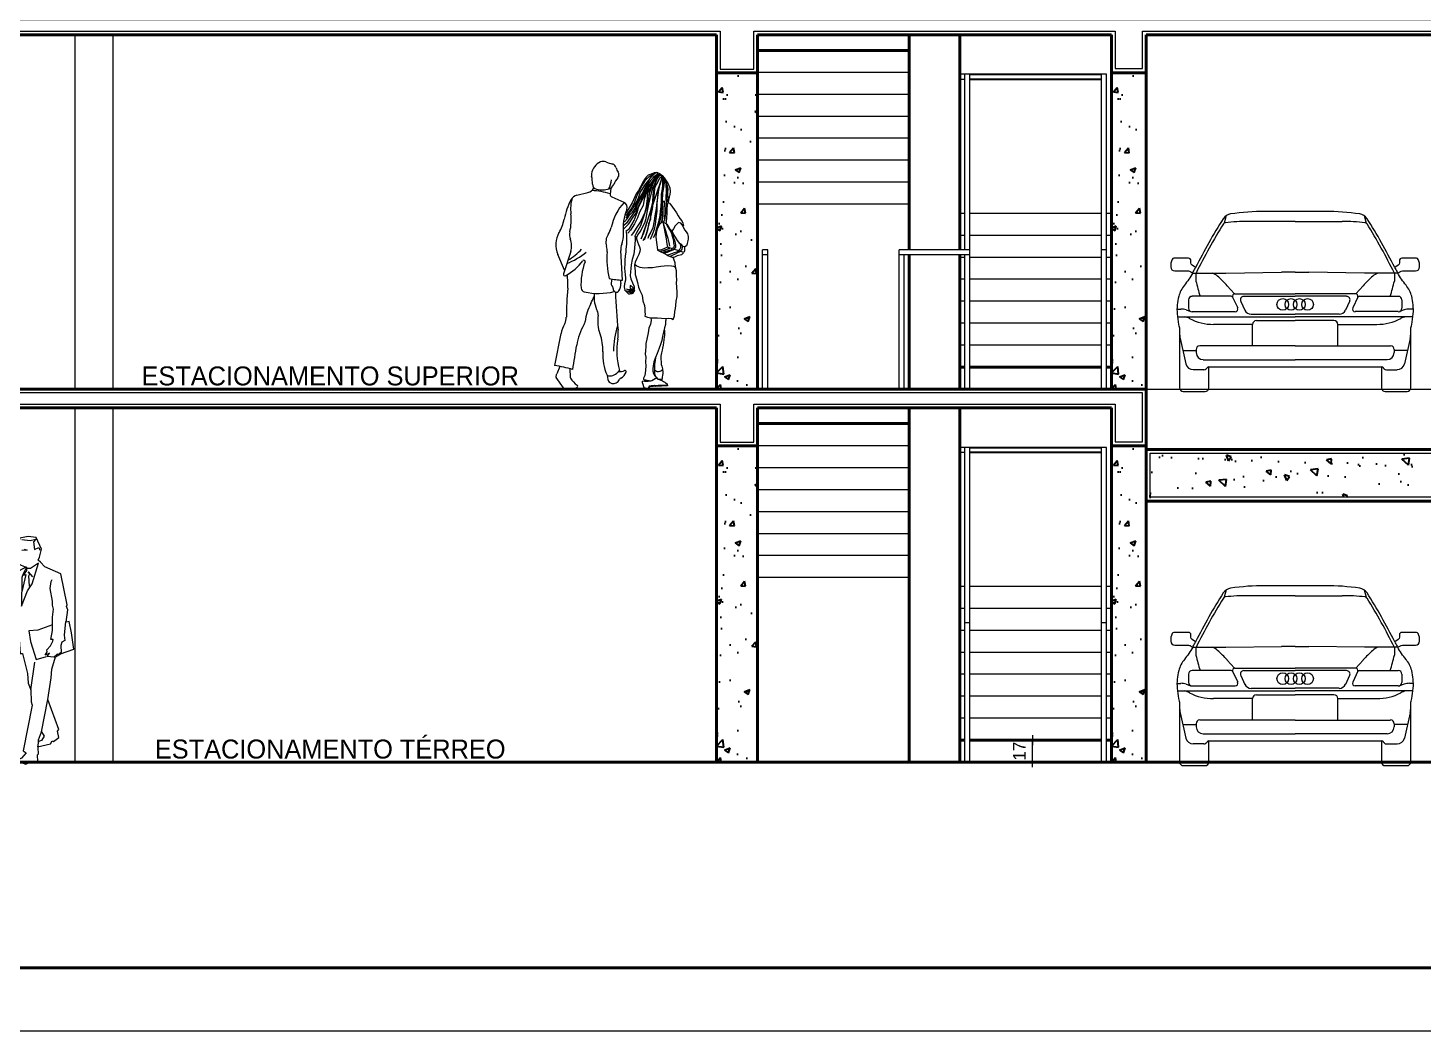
# Model space of a CAD drawing. Header units: millimetres. Extents: x 13204 to 24802, y 21209 to 40694.
# Drawn here: x 15609 to 16713, y 35321 to 36115 of the extents above; entities that cross this region are included whole.
import ezdxf

# ---------------------------------------------------------------- set-up
doc = ezdxf.new("R2010")
doc.units = ezdxf.units.MM
for name, color, linetype, lineweight in [('COTAS', 30, 'Continuous', 5), ('Esquadrias', 2, 'Continuous', 20), ('Layout', 6, 'Continuous', 15), ('Meia Parede', 11, 'Continuous', 40), ('PAREDE', 1, 'Continuous', 40), ('Paredes', 1, 'Continuous', 40), ('PISO', 5, 'Continuous', 5), ('TEXTO', 4, 'Continuous', 5), ('Vegetação', 3, 'Continuous', 5), ('Veiculos e pessoas', 245, 'Continuous', 0)]:
    doc.layers.add(name, color=color, linetype=linetype, lineweight=lineweight)
doc.layers.add('HACHURAS', color=8, linetype='Continuous')
doc.styles.add('LANA', font='stylu.ttf')
doc.dimstyles.new('COTA 50', dxfattribs={"dimscale": 0, "dimtxt": 10, "dimasz": 0.5, "dimexe": 1.25, "dimexo": 5, "dimgap": 5, "dimtad": 1, "dimdec": 0, "dimtxsty": 'LANA', "dimblk": 'cota', "dimcen": 2.5, "dimse2": 1, "dimclrd": 256, "dimclre": 256, "dimclrt": 256, "dimaunit": 1, "dimadec": 0, "dimazin": 0, "dimtfac": 1, "dimtdec": 0, "dimtmove": 0, "dimatfit": 3, "dimldrblk": 'DOTSMALL', "dimfxl": 5, "dimfxlon": 1, "dimtzin": 9, "dimlwd": -1, "dimlwe": -1, "dimarcsym": 0})

# ---------------------------------------------------------------- blocks, each defined once
blk = doc.blocks.new('Audi A3_f')
at = {"layer": 'Veiculos e pessoas', "color": 8}
for p, q in [((369, 1362), (352, 1303)), ((1460, 1362), (1476, 1303)), ((914, 1316), (543, 1316)), ((914, 1316), (1285, 1316)), ((103, 908), (365, 908)), ((129, 908), (129, 845)), ((365, 908), (806, 915)), ((914, 915), (806, 915)), ((914, 915), (1022, 915)), ((1463, 908), (1022, 915)), ((1725, 908), (1463, 908)), ((1699, 908), (1699, 845)), ((433, 744), (376, 807)), ((1395, 744), (1452, 807)), ((70, 696), (70, 630)), ((408, 724), (98, 724)), ((418, 718), (459, 632)), ((437, 744), (914, 744)), ((483, 684), (516, 615)), ((508, 724), (914, 724)), ((1391, 744), (914, 744)), ((1320, 724), (914, 724)), ((1345, 684), (1312, 615)), ((1410, 718), (1369, 632)), ((1420, 724), (1730, 724)), ((1758, 696), (1758, 630)), ((-21, 622), (10, 622)), ((-18, 563), (914, 563)), ((52, 616), (89, 604)), ((98, 603), (440, 603)), ((566, 584), (914, 584)), ((1262, 584), (914, 584)), ((1846, 563), (914, 563)), ((1730, 603), (1388, 603)), ((1776, 616), (1739, 604)), ((1849, 622), (1818, 622)), ((577, 502), (268, 502)), ((577, 333), (577, 502)), ((607, 533), (914, 533)), ((1221, 533), (914, 533)), ((1251, 502), (1560, 502)), ((1251, 333), (1251, 502)), ((4, 391), (50, 190)), ((914, 333), (159, 333)), ((914, 333), (1669, 333)), ((1824, 391), (1778, 190)), ((25, 297), (130, 297)), ((130, 304), (130, 279)), ((186, 223), (914, 223)), ((1642, 223), (914, 223)), ((1698, 304), (1698, 279)), ((1803, 297), (1698, 297)), ((192, 144), (108, 144)), ((210, 152), (217, 159)), ((1619, 152), (1611, 159)), ((1636, 144), (1720, 144))]:
    blk.add_line(p, q, dxfattribs=at)
at = {"layer": 'Veiculos e pessoas'}
blk.add_lwpolyline([(914, 1395), (678, 1395, 0.036573), (403, 1375, 0.218267), (345, 1338, 0.024659), (126, 952), (99, 970, -0.249932), (89, 988), (89, 1006, 0.414214), (70, 1025), (-45, 1025, 0.285438), (-59, 1016, 0.13062), (-71, 956, 0.396481), (-38, 925), (65, 925, -0.14887), (88, 918), (103, 908, -0.039751), (37, 812, 0.10585), (-7, 724, 0.083755), (-20, 586, 0.033039), (-8, 502, 0.004564), (-4, 482, -0.056575), (0, 449), (0, 0, 0.414214), (28, -28), (202, -28, 0.414214), (230, 0), (230, 167, -0.044088), (235, 167), (914, 167), (1594, 167, -0.044088), (1598, 167), (1598, 0, 0.414214), (1626, -28), (1800, -28, 0.414214), (1828, 0), (1828, 449, -0.056575), (1832, 482, 0.004564), (1836, 502, 0.033039), (1848, 586, 0.083755), (1836, 724, 0.10585), (1791, 812, -0.039751), (1725, 908), (1741, 918, -0.14887), (1763, 925), (1866, 925, 0.396481), (1899, 956, 0.13062), (1887, 1016, 0.285438), (1873, 1025), (1758, 1025, 0.414214), (1739, 1006), (1739, 988, -0.249932), (1729, 970), (1702, 952, 0.024659), (1483, 1338, 0.218267), (1425, 1375, 0.036573), (1151, 1395)], format="xyb", close=True, dxfattribs=at)
at = {"layer": 'Veiculos e pessoas', "color": 8}
for centre in [(816, 660), (881, 660), (947, 660), (1012, 660)]:
    blk.add_circle(centre, 46.4, dxfattribs=at)
for centre, radius, start, end in [((4145, -1071), 4476, 148.0652, 153.766), ((363, 1286), 20.2, 96.122, 148.0652), ((543, -394), 1710, 90, 96.122), ((1285, -394), 1710, 83.878, 90), ((1465, 1286), 20.2, 31.9348, 83.878), ((-2316, -1071), 4476, 26.234, 31.9348), ((-534, 1273), 734, 330.1227, 333.3828), ((4145, -1071), 4499, 153.2792, 153.3828), ((208, 780), 138, 48.1488, 67.9547), ((1620, 780), 138, 112.0453, 131.8512), ((-2316, -1071), 4499, 26.6172, 26.7208), ((2362, 1273), 734, 206.6172, 209.8773), ((1176, 1067), 1070, 191.9798, 198.6852), ((-350, 157), 975, 41.8837, 48.1488), ((2178, 157), 975, 131.8512, 138.1163), ((652, 1067), 1070, 341.3148, 348.0202), ((98, 696), 27.9, 90, 180), ((408, 713), 11.3, 25.3904, 90), ((437, 724), 19.9, 90, 205.3904), ((508, 696), 27.9, 90, 205.3904), ((1320, 696), 27.9, 334.6096, 90), ((1391, 724), 19.9, 334.6096, 90), ((1420, 713), 11.3, 90, 154.6096), ((1730, 696), 27.9, 360, 90), ((10, 488), 135, 72.1642, 90), ((2, 399), 168, 62.7187, 76.8527), ((98, 630), 27.9, 180, 270), ((440, 623), 20.9, 270, 25.3904), ((566, 639), 55.7, 205.3904, 270), ((1262, 639), 55.7, 270, 334.6096), ((1388, 623), 20.9, 154.6096, 270), ((1730, 630), 27.9, 270, 0), ((1826, 399), 168, 103.1473, 117.2813), ((1818, 488), 135, 90, 107.8358), ((268, 915), 413, 242.7187, 270), ((607, 502), 30.2, 90, 180), ((1221, 502), 30.2, 360, 90), ((1560, 915), 413, 270, 297.2813), ((147, 423), 147, 180, 192.9517), ((159, 304), 29.2, 90, 180), ((1669, 304), 29.2, 360, 90), ((1681, 423), 147, 347.0483, 0), ((186, 279), 55.7, 180, 270), ((1642, 279), 55.7, 270, 0), ((108, 204), 59.8, 192.9517, 270), ((192, 168), 24.4, 270, 316.7693), ((235, 143), 24.4, 100.0976, 136.7693), ((1594, 143), 24.4, 43.2307, 79.9024), ((1636, 168), 24.4, 223.2307, 270), ((1720, 204), 59.8, 270, 347.0483)]:
    blk.add_arc(centre, radius, start, end, dxfattribs=at)
blk = doc.blocks.new('Pes007')
at = {"layer": 'Vegetação', "color": 8}
for p, q in [((-90, 1772), (-111, 1697)), ((-24, 1784), (-90, 1772)), ((40, 1775), (-24, 1784)), ((81, 1684), (40, 1775)), ((-111, 1697), (-98, 1673)), ((-98, 1673), (-111, 1644)), ((-74, 1760), (-7, 1751)), ((-31, 1675), (-73, 1674)), ((-56, 1685), (-31, 1675)), ((-7, 1751), (38, 1764)), ((38, 1764), (18, 1742)), ((18, 1742), (27, 1682)), ((27, 1682), (60, 1697)), ((60, 1697), (69, 1675)), ((67, 1621), (81, 1684)), ((-111, 1644), (-102, 1569)), ((-102, 1569), (-42, 1541)), ((57, 1572), (-6, 1530)), ((8, 1409), (57, 1572)), ((56, 1596), (67, 1621)), ((73, 1581), (56, 1596)), ((107, 1543), (73, 1581)), ((-124, 1497), (-152, 1358)), ((-42, 1541), (-124, 1497)), ((-74, 1460), (-76, 1232)), ((-63, 1489), (-74, 1460)), ((-42, 1483), (-73, 1346)), ((-37, 1516), (-64, 1477)), ((-64, 1477), (-42, 1483)), ((-40, 1536), (-63, 1489)), ((-40, 1543), (-37, 1516)), ((-29, 1532), (-40, 1543)), ((-6, 1530), (-29, 1532)), ((-11, 1490), (-24, 1504)), ((-24, 1504), (12, 1464)), ((-18, 1472), (-11, 1490)), ((-12, 1392), (-18, 1472)), ((235, 1489), (107, 1543)), ((158, 1427), (166, 1443)), ((286, 1244), (235, 1489)), ((-152, 1358), (-173, 1317)), ((-76, 1232), (-30, 1354)), ((-30, 1354), (8, 1409)), ((151, 1373), (158, 1427)), ((170, 1272), (151, 1373)), ((-183, 1280), (-204, 1243)), ((-204, 1243), (-201, 1206)), ((-169, 1310), (-185, 1291)), ((-185, 1291), (-183, 1280)), ((-173, 1317), (-169, 1310)), ((-108, 1255), (-101, 1093)), ((-107, 1196), (-108, 1255)), ((169, 1242), (170, 1272)), ((176, 1209), (169, 1242)), ((280, 1231), (286, 1244)), ((290, 1203), (280, 1231)), ((-201, 1206), (-257, 1050)), ((-151, 1073), (-107, 1196)), ((169, 1147), (176, 1209)), ((170, 1041), (169, 1147)), ((271, 1111), (261, 1004)), ((276, 1106), (290, 1203)), ((300, 1112), (276, 1106)), ((319, 1021), (300, 1112)), ((-255, 1019), (-293, 963)), ((-257, 1050), (-255, 1019)), ((-232, 942), (-206, 998)), ((-206, 998), (-169, 992)), ((-169, 992), (-151, 1073)), ((-101, 1093), (-112, 1063)), ((-112, 1063), (-97, 1006)), ((-97, 1006), (-88, 858)), ((52, 1043), (-18, 1038)), ((-18, 1038), (-6, 955)), ((170, 1085), (52, 1043)), ((156, 970), (170, 1041)), ((261, 1004), (267, 962)), ((337, 892), (319, 1021)), ((-293, 963), (-287, 915)), ((-287, 915), (-230, 866)), ((-254, 907), (-235, 893)), ((-227, 881), (-254, 907)), ((-235, 893), (-232, 942)), ((-6, 955), (39, 811)), ((124, 887), (152, 919)), ((126, 873), (124, 887)), ((152, 919), (171, 957)), ((174, 969), (156, 970)), ((171, 957), (174, 969)), ((231, 855), (337, 892)), ((243, 949), (235, 921)), ((235, 921), (238, 866)), ((267, 962), (243, 949)), ((-230, 866), (-227, 881)), ((-88, 858), (-68, 859)), ((-68, 859), (-30, 702)), ((-2, 572), (30, 789)), ((39, 811), (122, 834)), ((112, 845), (126, 873)), ((146, 862), (112, 845)), ((126, 836), (146, 862)), ((179, 831), (126, 836)), ((165, 735), (193, 832)), ((207, 854), (179, 831)), ((193, 832), (231, 855)), ((213, 847), (207, 854)), ((238, 866), (213, 847)), ((-30, 702), (-24, 625)), ((132, 496), (158, 666)), ((158, 666), (165, 735)), ((-24, 625), (-2, 572)), ((-2, 572), (0, 477)), ((8, 449), (-62, 88)), ((0, 477), (8, 449)), ((82, 240), (132, 496)), ((218, 257), (132, 496)), ((58, 175), (82, 240)), ((82, 240), (104, 204)), ((209, 244), (218, 257)), ((219, 194), (209, 244)), ((58, 162), (50, 120)), ((50, 120), (152, 144)), ((56, 113), (58, 175)), ((59, 66), (56, 113)), ((83, 172), (58, 162)), ((104, 204), (83, 172)), ((152, 144), (167, 167)), ((167, 167), (177, 162)), ((177, 162), (219, 194)), ((-76, 30), (-117, 12)), ((-117, 12), (-43, -16)), ((-40, 73), (-76, 30)), ((-62, 88), (-40, 73)), ((-43, -16), (-2, 2)), ((-2, 2), (53, 6)), ((50, 57), (59, 66)), ((53, 6), (50, 57))]:
    blk.add_line(p, q, dxfattribs=at)
blk = doc.blocks.new('Pes011')
at = {"layer": 'Veiculos e pessoas', "color": 8}
for p, q in [((-112, 1533), (-24, 1554)), ((157, 1589), (152, 1540)), ((164, 1519), (261, 1476)), ((-209, 940), (-263, 1064)), ((-160, 1087), (-218, 911)), ((250, 861), (236, 1096)), ((165, 869), (160, 839)), ((231, 862), (235, 835)), ((-287, 185), (-237, 438)), ((-247, 178), (-270, 120)), ((-168, 160), (-165, 94)), ((225, 148), (213, 133)), ((-217, 10), (-275, 90)), ((-124, 3), (-108, 14)), ((129, 108), (134, 74))]:
    blk.add_line(p, q, dxfattribs=at)
for centre, radius, start, end in [((122, 1687), 118, 113.2344, 172.903), ((97, 1744), 56, 68.6383, 113.2344), ((270, 2185), 418, 248.6383, 256.2407), ((161, 1742), 38.3, 11.1317, 76.2407), ((66, 1694), 62, 172.903, 191.7376), ((-301, 1617), 313, 0.6648, 11.7376), ((373, 1537), 208, 139.938, 157.6468), ((287, 1767), 89.7, 191.1317, 216.2418), ((187, 1694), 34.4, 319.938, 36.2418), ((-40, 1622), 70.2, 283.256, 334.5444), ((-9, 1074), 495, 71.0255, 88.3019), ((55, 1621), 43, 180.6648, 256.2568), ((88, 1758), 183, 256.2568, 287.5392), ((-8, 1668), 171, 329.3867, 355.6154), ((126, 1639), 58.7, 287.5392, 337.6468), ((347, 1232), 570, 152.2152, 168.7633), ((159, 1423), 320, 163.7872, 187.0166), ((-96, 1465), 69.6, 103.256, 152.2152), ((173, 1538), 21, 174.5751, 246.0598), ((566, 1192), 415, 136.9705, 168.178), ((243, 1436), 43.3, 338.1701, 66.0597), ((-557, 1411), 351, 330.0578, 348.7633), ((-539, 1337), 383, 345.8402, 7.0166), ((664, 1268), 410, 158.1701, 185.4665), ((-87, 1141), 192, 150.0578, 203.4411), ((-77, 1220), 92.7, 165.8402, 202.2302), ((231, 1161), 113, 146.8546, 196.7471), ((1, 1310), 161, 326.8546, 348.178), ((78, 1212), 179, 337.8521, 5.4665), ((-470, 1482), 546, 301.8431, 316.439), ((-294, 1132), 141, 341.7326, 22.2302), ((4, 1092), 124, 356.5823, 16.7471), ((346, 1103), 111, 157.8521, 183.5164), ((-432, 1301), 467, 299.7251, 322.1534), ((-381, 1490), 533, 290.8435, 310.1037), ((430, 827), 509, 159.4195, 183.4038), ((-56, 1009), 9.6, 339.4195, 142.1534), ((905, 1039), 779, 176.5823, 192.2391), ((-206, 907), 12.4, 161.7326, 299.7251), ((-541, 832), 359, 354.534, 11.4008), ((2227, 567), 2421, 174.534, 179.9924), ((-46, 799), 32.1, 183.4038, 258.5087), ((273, 1500), 640, 258.3556, 267.9638), ((185, 835), 26, 170.4592, 224.3283), ((146, 797), 28.7, 353.2856, 44.3283), ((200, 791), 25.2, 173.2856, 325.7475), ((148, 826), 87.4, 325.7475, 5.022), ((208, 831), 28.1, 5.022, 9.1218), ((59, 1316), 560, 258.5087, 282.9627), ((338, 491), 386, 151.5146, 173.6281), ((-1119, 1282), 1271, 331.5146, 334.1443), ((292, 730), 267, 174.3047, 206.1911), ((4171, 903), 3980, 181.9686, 186.3209), ((-297, 567), 102, 330.7516, 359.9924), ((8, 591), 49.4, 351.5802, 26.1911), ((358, 539), 305, 171.5802, 199.7946), ((26, 386), 268, 150.7516, 168.8509), ((362, 270), 481, 149.8186, 170.8906), ((-102, 541), 56.5, 329.8186, 353.6282), ((801, 300), 623, 161.4987, 180), ((-32, 438), 248, 349.755, 6.3209), ((-19710, 3489), 19848, 350.3255, 350.8906), ((-277, 310), 371, 357.7228, 19.7946), ((745, 297), 541, 169.755, 196.031), ((533, 278), 440, 177.7228, 202.6493), ((-424, -767), 962, 73.1531, 81.829), ((-338, 147), 73.3, 328.5305, 338.2916), ((152, 182), 77.7, 250.8808, 321.1274), ((230, 233), 94.1, 262.8145, 291.8728), ((201, 158), 80.7, 296.2042, 342.8074), ((269, 137), 9.79, 342.8074, 111.8727), ((-262, 100), 16.5, 148.5305, 216.3056), ((-204, 20), 16, 216.3056, 269.5881), ((-209, -697), 701, 83.9695, 89.5881), ((-150, 95), 14.8, 182.697, 212.5784), ((8, 196), 203, 212.5784, 234.9166), ((-133, 17), 16.9, 263.9695, 305.1279), ((-114, 22), 9.81, 305.1279, 54.9166), ((169, 79), 34.9, 188.106, 262.8731), ((172, 104), 61, 262.8731, 330.747), ((248, 62), 26.8, 116.2042, 150.747)]:
    blk.add_arc(centre, radius, start, end, dxfattribs=at)
blk = doc.blocks.new('Pes019')
at = {"layer": 'Veiculos e pessoas', "color": 8}
for points in [[(-236, 1709), (-250, 1701), (-266, 1687), (-282, 1671), (-297, 1645), (-313, 1623), (-328, 1591), (-330, 1561), (-327, 1538), (-323, 1516), (-316, 1492), (-313, 1474), (-307, 1455), (-304, 1421), (-304, 1387), (-301, 1355), (-297, 1320), (-296, 1308)], [(-309, 1478), (-316, 1505), (-312, 1532), (-311, 1555), (-313, 1580), (-308, 1603), (-297, 1630), (-287, 1655), (-276, 1671), (-267, 1684)], [(-283, 1666), (-291, 1650), (-299, 1629), (-302, 1611), (-302, 1593), (-304, 1570), (-305, 1551), (-302, 1532), (-302, 1510), (-304, 1489), (-303, 1477)], [(-263, 1317), (-268, 1369), (-274, 1424), (-271, 1476), (-265, 1534), (-276, 1578), (-281, 1612), (-284, 1629), (-287, 1655), (-280, 1676)], [(-283, 1660), (-278, 1622), (-272, 1574), (-269, 1537), (-267, 1496), (-264, 1462), (-262, 1429), (-256, 1374), (-248, 1327), (-240, 1298), (-235, 1282)], [(-199, 1197), (-213, 1226), (-222, 1263), (-239, 1323), (-250, 1372), (-253, 1405), (-259, 1442), (-262, 1488), (-262, 1541), (-268, 1583), (-271, 1614), (-274, 1636), (-278, 1661)], [(-261, 1684), (-269, 1650), (-270, 1606), (-268, 1544), (-263, 1495), (-261, 1428), (-253, 1363), (-245, 1321), (-238, 1299)], [(-270, 1679), (-261, 1663), (-253, 1629), (-240, 1594), (-231, 1535), (-225, 1477), (-220, 1426), (-208, 1368), (-203, 1329), (-192, 1275), (-176, 1239), (-162, 1214), (-152, 1191), (-152, 1191)], [(-115, 1173), (-137, 1212), (-150, 1257), (-168, 1326), (-182, 1384), (-189, 1423), (-195, 1465), (-202, 1520), (-205, 1556), (-211, 1598), (-221, 1618), (-237, 1647), (-249, 1671), (-269, 1679)], [(-173, 1184), (-193, 1230), (-206, 1265), (-215, 1300), (-219, 1348), (-226, 1405), (-226, 1468), (-231, 1515), (-236, 1562), (-243, 1586), (-254, 1628), (-263, 1671), (-101, 1187), (-122, 1236), (-141, 1292), (-162, 1365), (-176, 1412), (-192, 1478), (-194, 1534), (-207, 1597), (-214, 1629), (-220, 1666), (-236, 1685), (-254, 1697)], [(36, 1267), (-2, 1305), (-37, 1358), (-57, 1389), (-70, 1426), (-84, 1455), (-102, 1493), (-110, 1520), (-111, 1521), (-127, 1552), (-156, 1605), (-205, 1657), (-234, 1688), (-259, 1689)], [(21, 1248), (-9, 1270), (-46, 1333), (-68, 1395), (-79, 1435), (-110, 1499), (-132, 1544), (-162, 1605), (-191, 1638), (-224, 1677), (-256, 1695)], [(-65, 1200), (-75, 1220), (-96, 1246), (-111, 1279), (-129, 1315), (-140, 1347), (-146, 1382), (-153, 1421), (-162, 1462), (-172, 1505), (-184, 1558), (-196, 1596), (-209, 1623), (-227, 1662), (-244, 1684), (-255, 1695)], [(-251, 1693), (-226, 1696), (-197, 1676), (-174, 1648), (-149, 1607), (-124, 1560), (-92, 1500), (-67, 1451), (-52, 1411), (-27, 1373), (-1, 1335), (17, 1310), (36, 1293)], [(-23, 1214), (-42, 1238), (-64, 1272), (-94, 1318), (-115, 1363), (-132, 1399), (-143, 1444), (-150, 1507), (-153, 1550), (-172, 1582), (-193, 1637), (-211, 1667), (-226, 1685), (-248, 1697)], [(-49, 1206), (-67, 1237), (-98, 1294), (-125, 1371), (-153, 1459), (-168, 1557), (-197, 1633), (-223, 1679), (-248, 1695)], [(-243, 1695), (-224, 1660), (-213, 1631), (-206, 1598), (-199, 1556), (-198, 1520), (-195, 1477), (-189, 1448), (-183, 1414), (-175, 1378), (-173, 1341), (-158, 1309), (-152, 1267), (-142, 1229), (-131, 1197), (-124, 1178)], [(-235, 1709), (-210, 1677), (-173, 1621), (-144, 1558), (-125, 1501), (-116, 1452), (-86, 1398), (-71, 1354), (-48, 1305), (-17, 1256), (4, 1232)], [(-233, 1708), (-218, 1709), (-203, 1708), (-179, 1700), (-157, 1690), (-141, 1675), (-127, 1656), (-111, 1630), (-95, 1599), (-78, 1570), (-62, 1542), (-50, 1520), (-40, 1495), (-30, 1473), (18, 1394)], [(-224, 1713), (-192, 1696), (-163, 1679), (-130, 1646), (-109, 1611), (-86, 1569), (-63, 1522), (-48, 1478), (-29, 1439), (-5, 1403), (22, 1372)], [(32, 1323), (11, 1346), (-9, 1374), (-31, 1399), (-52, 1431), (-67, 1472), (-86, 1506), (-110, 1545), (-127, 1584), (-152, 1633), (-179, 1682), (-204, 1703), (-220, 1711)], [(-214, 1709), (-169, 1665), (-127, 1612), (-93, 1556), (-73, 1501), (-46, 1448), (22, 1351)], [(-293, 1642), (-296, 1617), (-297, 1567), (-295, 1514), (-297, 1464), (-295, 1404), (-291, 1372), (-285, 1333)], [(-323, 1473), (-336, 1455), (-347, 1438), (-362, 1420), (-380, 1394), (-394, 1368), (-405, 1348), (-421, 1329), (-431, 1311), (-436, 1291), (-429, 1285)], [(-260, 1326), (-270, 1335), (-275, 1369), (-274, 1402), (-275, 1442), (-269, 1467), (-274, 1483), (-281, 1489), (-286, 1460), (-288, 1418), (-288, 1389), (-285, 1365), (-284, 1340), (-276, 1318)], [(-436, 1291), (-425, 1298), (-414, 1311), (-397, 1316), (-380, 1302), (-370, 1289), (-355, 1267), (-343, 1249), (-328, 1266), (-313, 1290), (-308, 1301), (-272, 1320), (-280, 1281), (-288, 1239), (-297, 1188), (-303, 1148), (-308, 1122), (-285, 1110), (-260, 1101), (-242, 1098), (-232, 1099), (-229, 1122), (-225, 1159), (-220, 1203), (-224, 1248), (-231, 1275), (-249, 1304), (-270, 1325), (-274, 1319)], [(-424, 1295), (-433, 1280), (-446, 1257), (-457, 1243), (-467, 1227), (-473, 1206), (-473, 1185), (-468, 1163), (-464, 1147), (-459, 1132), (-446, 1124), (-433, 1128), (-418, 1145), (-407, 1151), (-387, 1174), (-372, 1201), (-357, 1225), (-347, 1244), (-338, 1256)], [(-340, 1245), (-348, 1225), (-357, 1195), (-363, 1176), (-369, 1157), (-372, 1135), (-372, 1121), (-367, 1113), (-361, 1109)], [(-298, 1307), (-309, 1286), (-327, 1256), (-341, 1229), (-347, 1200), (-355, 1174), (-357, 1156), (-362, 1131), (-359, 1121), (-352, 1116)], [(-327, 1129), (-322, 1159), (-313, 1190), (-303, 1221), (-295, 1251), (-286, 1283), (-278, 1305), (-277, 1318)], [(18, 1243), (17, 1219), (15, 1188), (17, 1145), (21, 1105), (22, 1085), (27, 1051), (28, 1022), (30, 989), (31, 952), (29, 932), (25, 900), (23, 883), (24, 860), (32, 831), (33, 808)], [(-440, 1126), (-444, 1113), (-442, 1093), (-437, 1080), (-309, 1121)], [(-421, 1140), (-425, 1120), (-422, 1106), (-418, 1098), (-412, 1092)], [(-405, 1153), (-411, 1135), (-412, 1116), (-406, 1106), (-398, 1097)], [(-60, 1206), (-63, 1187), (-70, 1165), (-80, 1143), (-87, 1124), (-93, 1107), (-91, 1087), (-81, 1063), (-67, 1033), (-54, 1002), (-48, 978), (-51, 955), (-52, 933), (-54, 906), (-64, 870), (-71, 841), (-79, 805), (-91, 778), (-107, 741), (-114, 698), (-126, 660), (-128, 636), (-130, 609), (-131, 593), (-128, 575), (-150, 568), (-177, 564), (-205, 562), (-229, 562), (-262, 561), (-293, 558), (-319, 561), (-340, 557), (-353, 550), (-363, 578), (-368, 613), (-371, 636), (-375, 659), (-378, 695), (-384, 732), (-385, 767), (-383, 806), (-381, 839), (-382, 864), (-380, 896), (-380, 935), (-372, 963), (-369, 998), (-360, 1026), (-354, 1041)], [(-363, 1104), (-350, 1097), (-330, 1089), (-307, 1080), (-285, 1075), (-276, 1073)], [(-345, 1109), (-334, 1099), (-315, 1092), (-297, 1088), (-282, 1081), (-272, 1079), (-267, 1077)], [(-329, 1115), (-322, 1108), (-296, 1100), (-282, 1093), (-265, 1089), (-253, 1087)], [(-328, 1115), (-313, 1108), (-292, 1099), (-280, 1094), (-255, 1087), (-249, 1087)], [(-53, 1207), (-52, 1178), (-51, 1149), (-47, 1114), (-46, 1090), (-41, 1066), (-30, 1024), (-20, 982), (-19, 953), (-15, 926), (-14, 896), (-19, 870), (-31, 840), (-43, 817), (-45, 808), (-45, 800), (-45, 792), (-43, 785), (-40, 781), (-39, 783), (-37, 791), (-36, 801), (-24, 814), (-14, 819), (-13, 803)], [(-436, 1076), (-420, 1061), (-384, 1052), (-365, 1043), (-348, 1039), (-312, 1053), (-287, 1068), (-249, 1086), (-229, 1099)], [(-405, 1084), (-389, 1076), (-370, 1066), (-351, 1058), (-336, 1050), (-328, 1047)], [(-399, 1089), (-380, 1081), (-361, 1076), (-339, 1068), (-318, 1062), (-306, 1057)], [(-375, 958), (-360, 969), (-341, 972), (-310, 974), (-283, 970), (-255, 968), (-219, 964), (-191, 959), (-153, 958), (-123, 956), (-93, 962), (-66, 970), (-55, 978), (-50, 985)], [(-25, 785), (-39, 782), (-48, 781), (-49, 778), (-46, 774), (-44, 772), (-42, 772), (-39, 776), (-32, 776), (-27, 775)], [(4, 772), (-12, 762), (-22, 762), (-31, 768), (-35, 768), (-37, 765), (-37, 762), (-32, 756), (-27, 753), (-21, 752), (-10, 751), (-7, 751), (-4, 751), (13, 766), (19, 772), (20, 774)], [(-28, 775), (-18, 775), (-14, 777)], [(-18, 790), (-14, 799)], [(-38, 764), (-42, 767), (-42, 772)], [(-25, 765), (-16, 765), (-1, 772)], [(-296, 560), (-296, 541)], [(-178, 562), (-179, 542), (-173, 514), (-161, 481), (-155, 443), (-146, 395), (-138, 361), (-136, 336), (-135, 305), (-132, 276), (-136, 251), (-135, 214), (-137, 183), (-134, 150), (-131, 124), (-130, 106), (-120, 87), (-120, 78), (-124, 72), (-136, 72), (-147, 69), (-161, 66), (-175, 63)], [(-294, 541), (-292, 509), (-284, 483), (-277, 449), (-270, 418), (-263, 383), (-253, 353), (-244, 323), (-228, 280), (-214, 250), (-201, 214), (-195, 184), (-192, 159), (-192, 140), (-197, 123), (-205, 108), (-216, 95), (-233, 78), (-251, 72), (-268, 64), (-278, 59), (-287, 53), (-294, 48), (-307, 40), (-309, 24), (-262, 22), (-234, 22), (-215, 20), (-207, 22), (-194, 20), (-180, 20), (-167, 17), (-160, 2), (-146, 0), (-133, 0), (-127, 1), (-121, 17), (-116, 35), (-112, 50), (-111, 63)], [(-282, 475), (-284, 461), (-284, 443), (-284, 424), (-283, 409), (-280, 389), (-278, 369), (-274, 346), (-269, 324), (-267, 306), (-261, 285), (-256, 261), (-255, 235), (-258, 216), (-259, 195), (-264, 180), (-268, 159), (-270, 155), (-272, 136), (-272, 122), (-269, 110), (-266, 94), (-266, 89), (-265, 72), (-253, 72)], [(-214, 254), (-213, 247), (-210, 227), (-208, 210), (-206, 195), (-206, 175), (-206, 156), (-206, 134), (-206, 130), (-207, 120), (-209, 116), (-211, 104), (-212, 100)], [(-308, 29), (-262, 27)], [(-265, 77), (-240, 76)], [(-262, 27), (-234, 27)], [(-234, 27), (-215, 25)], [(-216, 25), (-208, 27)], [(-206, 27), (-193, 25)], [(-194, 25), (-180, 25)], [(-179, 25), (-164, 22), (-157, 7), (-146, 5)], [(-147, 5), (-133, 6)], [(-134, 6), (-125, 7)]]:
    blk.add_lwpolyline(points, dxfattribs=at)
for points in [[(-42, 772, 0.192605), (-47, 774)], [(-43, 785, 0.429693), (-45, 792)], [(17, 794), (13, 790), (5, 786), (-7, 786), (-22, 793, 0.851354), (-25, 784), (-10, 775), (3, 772), (14, 773), (25, 775), (27, 782), (32, 807)], [(-22, 782, 0.571983), (-27, 789)], [(-37, 765, 0.167475), (-41, 768)], [(-33, 757, 0.266769), (-35, 766)], [(-269, 153, 0.479286), (-206, 150)], [(-223, 89, 0.254635), (-111, 63)]]:
    blk.add_lwpolyline(points, format="xyb", dxfattribs=at)
blk = doc.blocks.new('cota')
at = {"layer": 'COTAS'}
blk.add_hatch(color=256, dxfattribs=at).paths.add_polyline_path([(-1.6, 0, 1), (1.6, 0, 1)])
for points in [[(-1.6, 0), (-8, 0)], [(0, 1.6), (0, 8)], [(8, 0), (1.6, 0)], [(0, -8), (0, -1.6)]]:
    blk.add_lwpolyline(points, dxfattribs=at)
blk.add_circle((0, 0), 1.6, dxfattribs=at)
blk = doc.blocks.new('*D734')
at = {"layer": 'COTAS', "transparency": 16777216}
for p, q in [((16403.7, 35534.6), (16403.7, 35550.9)), ((16398.7, 35534.1), (16405, 35534.1))]:
    blk.add_line(p, q, dxfattribs=at)
at = {"layer": 'Defpoints', "color": 0, "transparency": 16777216}
for p in [(16354.2, 35551.4), (16403.7, 35551.4), (16354.2, 35534.1)]:
    blk.add_point(p, dxfattribs=at)
at = {"layer": 'COTAS', "transparency": 16777216, "xscale": 0.5, "yscale": 0.5, "zscale": 0.5}
for p, rotation in [((16403.7, 35551.4), 90), ((16403.7, 35534.1), 270)]:
    blk.add_blockref('cota', p, dxfattribs=dict(at, rotation=rotation))
at = {"layer": 'COTAS', "transparency": 16777216, "insert": (16393.3, 35542.8), "char_height": 10, "attachment_point": 5, "rotation": 90, "style": 'LANA'}
blk.add_mtext('17', dxfattribs=at)
blk = doc.blocks.new('_DotSmall')
at = {"layer": 'PAREDE', "color": 0, "const_width": 0.5}
blk.add_lwpolyline([(-0.0625, 0, 1), (0.0625, 0, 1)], format="xyb", close=True, dxfattribs=at)

msp = doc.modelspace()

# ---------------------------------------------------------------- hatches: boundary and pattern name
at = {"layer": 'HACHURAS'}
h = msp.add_hatch(dxfattribs=at)
h.set_pattern_fill('AR-CONC', color=256, scale=0.25, style=0)
h.set_pattern_definition([(50, (16153.678, 35829.096), (45.546, -3.985), [4.7625, -52.3875]), (355, (16153.68, 35829.096), (-8.811, 47.764), [3.81, -41.91]), (100.45, (16157.474, 35828.764), (36.736, 43.779), [4.0475, -44.5225]), (46.184, (16153.68, 35841.796), (67.77, -10.51), [7.144, -78.581]), (96.636, (16159.326, 35840.92), (59.351, 61.856), [6.071, -66.784]), (351.184, (16153.68, 35841.796), (59.351, 61.856), [5.715, -62.865]), (21, (16160.028, 35838.62), (37.904, -25.5664), [4.7625, -52.3875]), (326, (16160.03, 35838.62), (15.4505, 46.047), [3.81, -41.91]), (71.451, (16163.187, 35836.49), (53.354, 20.481), [4.0475, -44.5225]), (37.5, (16153.678, 35829.096), (0.7722, 21.1388), [0, -41.402, 0, -42.545, 0, -42.0688]), (7.5, (16153.678, 35829.096), (16.705, 25.0451), [0, -24.257, 0, -40.4495, 0, -16.0338]), (327.5, (16139.518, 35829.096), (33.8976, -1.4322), [0, -15.875, 0, -49.53, 0, -65.7225]), (317.5, (16133.168, 35829.096), (37.0323, 6.3566), [0, -20.6375, 0, -32.893, 0, -46.6725])])
h.paths.add_polyline_path([(16186.18, 36079.1), (16153.68, 36079.1), (16153.68, 35829.1), (16186.18, 35829.1)])
h = msp.add_hatch(dxfattribs=at)
h.set_pattern_fill('AR-CONC', color=256, scale=0.25, style=0)
h.set_pattern_definition([(50, (16466.178, 35829.096), (45.546, -3.985), [4.7625, -52.3875]), (355, (16466.18, 35829.096), (-8.811, 47.764), [3.81, -41.91]), (100.45, (16469.974, 35828.764), (36.736, 43.779), [4.0475, -44.5225]), (46.184, (16466.18, 35841.796), (67.77, -10.51), [7.144, -78.581]), (96.636, (16471.826, 35840.92), (59.351, 61.856), [6.071, -66.784]), (351.184, (16466.18, 35841.796), (59.351, 61.856), [5.715, -62.865]), (21, (16472.528, 35838.62), (37.904, -25.5664), [4.7625, -52.3875]), (326, (16472.53, 35838.62), (15.4505, 46.047), [3.81, -41.91]), (71.451, (16475.687, 35836.49), (53.354, 20.481), [4.0475, -44.5225]), (37.5, (16466.178, 35829.096), (0.7722, 21.1388), [0, -41.402, 0, -42.545, 0, -42.0688]), (7.5, (16466.178, 35829.096), (16.705, 25.0451), [0, -24.257, 0, -40.4495, 0, -16.0338]), (327.5, (16452.018, 35829.096), (33.8976, -1.4322), [0, -15.875, 0, -49.53, 0, -65.7225]), (317.5, (16445.668, 35829.096), (37.0323, 6.3566), [0, -20.6375, 0, -32.893, 0, -46.6725])])
h.paths.add_polyline_path([(16493.68, 36079.1), (16466.18, 36079.1), (16466.18, 35829.1), (16493.68, 35829.1)])
h = msp.add_hatch(dxfattribs=at)
h.set_pattern_fill('AR-CONC', color=256, scale=0.25, style=0)
h.set_pattern_definition([(50, (16153.678, 35534.096), (45.546, -3.985), [4.7625, -52.3875]), (355, (16153.68, 35534.096), (-8.811, 47.764), [3.81, -41.91]), (100.45, (16157.474, 35533.764), (36.736, 43.779), [4.0475, -44.5225]), (46.184, (16153.68, 35546.796), (67.77, -10.51), [7.144, -78.581]), (96.636, (16159.326, 35545.92), (59.351, 61.856), [6.071, -66.784]), (351.184, (16153.68, 35546.796), (59.351, 61.856), [5.715, -62.865]), (21, (16160.028, 35543.62), (37.904, -25.5664), [4.7625, -52.3875]), (326, (16160.03, 35543.62), (15.4505, 46.047), [3.81, -41.91]), (71.451, (16163.187, 35541.49), (53.354, 20.481), [4.0475, -44.5225]), (37.5, (16153.678, 35534.096), (0.7722, 21.1388), [0, -41.402, 0, -42.545, 0, -42.0688]), (7.5, (16153.678, 35534.096), (16.705, 25.0451), [0, -24.257, 0, -40.4495, 0, -16.0338]), (327.5, (16139.518, 35534.096), (33.8976, -1.4322), [0, -15.875, 0, -49.53, 0, -65.7225]), (317.5, (16133.168, 35534.096), (37.0323, 6.3566), [0, -20.6375, 0, -32.893, 0, -46.6725])])
h.paths.add_polyline_path([(16186.18, 35784.1), (16153.68, 35784.1), (16153.68, 35534.1), (16186.18, 35534.1)])
h = msp.add_hatch(dxfattribs=at)
h.set_pattern_fill('AR-CONC', color=256, scale=0.25, style=0)
h.set_pattern_definition([(50, (16466.178, 35534.096), (45.546, -3.985), [4.7625, -52.3875]), (355, (16466.18, 35534.096), (-8.811, 47.764), [3.81, -41.91]), (100.45, (16469.974, 35533.764), (36.736, 43.779), [4.0475, -44.5225]), (46.184, (16466.18, 35546.796), (67.77, -10.51), [7.144, -78.581]), (96.636, (16471.826, 35545.92), (59.351, 61.856), [6.071, -66.784]), (351.184, (16466.18, 35546.796), (59.351, 61.856), [5.715, -62.865]), (21, (16472.528, 35543.62), (37.904, -25.5664), [4.7625, -52.3875]), (326, (16472.53, 35543.62), (15.4505, 46.047), [3.81, -41.91]), (71.451, (16475.687, 35541.49), (53.354, 20.481), [4.0475, -44.5225]), (37.5, (16466.178, 35534.096), (0.7722, 21.1388), [0, -41.402, 0, -42.545, 0, -42.0688]), (7.5, (16466.178, 35534.096), (16.705, 25.0451), [0, -24.257, 0, -40.4495, 0, -16.0338]), (327.5, (16452.018, 35534.096), (33.8976, -1.4322), [0, -15.875, 0, -49.53, 0, -65.7225]), (317.5, (16445.668, 35534.096), (37.0323, 6.3566), [0, -20.6375, 0, -32.893, 0, -46.6725])])
h.paths.add_polyline_path([(16493.68, 35784.1), (16466.18, 35784.1), (16466.18, 35534.1), (16493.68, 35534.1)])
h = msp.add_hatch(dxfattribs=at)
h.set_pattern_fill('AR-CONC', color=256, scale=0.25, angle=90, style=0)
h.set_pattern_definition([(140, (16496.678, 35743.503), (3.9848, 45.5462), [4.7625, -52.3875]), (85, (16496.68, 35743.503), (-47.764, -8.8107), [3.81, -41.91]), (190.451, (16497.01, 35747.3), (-43.779, 36.7356), [4.0475, -44.5225]), (136.184, (16483.98, 35743.503), (10.5106, 67.77), [7.144, -78.581]), (186.636, (16484.854, 35749.15), (-61.856, 59.351), [6.071, -66.784]), (81.184, (16483.98, 35743.5), (-61.856, 59.351), [5.715, -62.865]), (111, (16487.153, 35749.853), (25.5664, 37.9037), [4.7625, -52.3875]), (56, (16487.153, 35749.853), (-46.047, 15.4505), [3.81, -41.91]), (161.451, (16489.284, 35753.01), (-20.4807, 53.354), [4.0475, -44.5225]), (127.5, (16496.678, 35743.503), (-21.13876, 0.77215), [0, -41.402, 0, -42.545, 0, -42.0688]), (97.5, (16496.678, 35743.503), (-25.0451, 16.7049), [0, -24.257, 0, -40.4495, 0, -16.0338]), (57.5, (16496.678, 35729.342), (1.4322, 33.89765), [0, -15.875, 0, -49.53, 0, -65.7225]), (47.5, (16496.678, 35722.992), (-6.3566, 37.0323), [0, -20.6375, 0, -32.893, 0, -46.6725])])
h.paths.add_polyline_path([(16496.68, 35778.3), (16933.18, 35778.3), (16933.18, 35743.5), (16496.68, 35743.5)])

# ---------------------------------------------------------------- linework, layer by layer
at = {"layer": 'Esquadrias'}
for p, q in [((15646.27, 35829.1), (15646.27, 36109.1)), ((15676.27, 35829.1), (15676.27, 36109.1)), ((16306.18, 36079.39), (16186.18, 36079.39)), ((16306.18, 36062.04), (16186.18, 36062.04)), ((16306.18, 36044.68), (16186.18, 36044.68)), ((16306.18, 36027.33), (16186.18, 36027.33)), ((16306.18, 36009.98), (16186.18, 36009.98)), ((16306.18, 35992.63), (16186.18, 35992.63)), ((16306.18, 35975.27), (16186.18, 35975.27)), ((16306.18, 35975.27), (16186.18, 35975.27)), ((16350.18, 35967.92), (16346.18, 35967.92)), ((16458.18, 35967.92), (16354.18, 35967.92)), ((16466.18, 35967.92), (16462.18, 35967.92)), ((16350.18, 35950.57), (16346.18, 35950.57)), ((16458.18, 35950.57), (16354.18, 35950.57)), ((16466.18, 35950.57), (16462.18, 35950.57)), ((16350.18, 35933.21), (16346.18, 35933.21)), ((16458.18, 35933.21), (16354.18, 35933.21)), ((16466.18, 35933.21), (16462.18, 35933.21)), ((16350.18, 35915.86), (16346.18, 35915.86)), ((16458.18, 35915.86), (16354.18, 35915.86)), ((16466.18, 35915.86), (16462.18, 35915.86)), ((16350.18, 35898.51), (16346.18, 35898.51)), ((16458.18, 35898.51), (16354.18, 35898.51)), ((16466.18, 35898.51), (16462.18, 35898.51)), ((16350.18, 35881.16), (16346.18, 35881.16)), ((16458.18, 35881.16), (16354.18, 35881.16)), ((16466.18, 35881.16), (16462.18, 35881.16)), ((16350.18, 35863.8), (16346.18, 35863.8)), ((16458.18, 35863.8), (16354.18, 35863.8)), ((16466.18, 35863.8), (16462.18, 35863.8)), ((16493.68, 35829.1), (16921.18, 35829.1)), ((15646.27, 35534.1), (15646.27, 35814.1)), ((15676.27, 35534.1), (15676.27, 35814.1)), ((16186.18, 35784.39), (16306.18, 35784.39)), ((16186.18, 35767.04), (16306.18, 35767.04)), ((16186.18, 35749.68), (16306.18, 35749.68)), ((16186.18, 35732.33), (16306.18, 35732.33)), ((16186.18, 35714.98), (16306.18, 35714.98)), ((16186.18, 35697.63), (16306.18, 35697.63)), ((16186.18, 35680.27), (16306.18, 35680.27)), ((16186.18, 35680.27), (16306.18, 35680.27)), ((16350.18, 35672.92), (16346.18, 35672.92)), ((16458.18, 35672.92), (16354.18, 35672.92)), ((16466.18, 35672.92), (16462.18, 35672.92)), ((16350.18, 35655.57), (16346.18, 35655.57)), ((16458.18, 35655.57), (16354.18, 35655.57)), ((16466.18, 35655.57), (16462.18, 35655.57)), ((16350.18, 35638.21), (16346.18, 35638.21)), ((16458.18, 35638.21), (16354.18, 35638.21)), ((16466.18, 35638.21), (16462.18, 35638.21)), ((16350.18, 35620.86), (16346.18, 35620.86)), ((16458.18, 35620.86), (16354.18, 35620.86)), ((16466.18, 35620.86), (16462.18, 35620.86)), ((16350.18, 35603.51), (16346.18, 35603.51)), ((16458.18, 35603.51), (16354.18, 35603.51)), ((16466.18, 35603.51), (16462.18, 35603.51)), ((16350.18, 35586.16), (16346.18, 35586.16)), ((16458.18, 35586.16), (16354.18, 35586.16)), ((16466.18, 35586.16), (16462.18, 35586.16)), ((16350.18, 35568.8), (16346.18, 35568.8)), ((16458.18, 35568.8), (16354.18, 35568.8)), ((16466.18, 35568.8), (16462.18, 35568.8))]:
    msp.add_line(p, q, dxfattribs=at)
at = {"layer": 'HACHURAS'}
for p, q in [((16354.18, 36077.92), (16458.18, 36077.92)), ((16458.18, 36073.92), (16354.18, 36073.92)), ((16354.18, 35782.92), (16458.18, 35782.92)), ((16458.18, 35778.92), (16354.18, 35778.92))]:
    msp.add_line(p, q, dxfattribs=at)
at = {"layer": 'Meia Parede'}
for p, q in [((16306.18, 35939.1), (16306.18, 36109.1)), ((16346.18, 35939.1), (16346.18, 36109.1)), ((16306.18, 36096.74), (16186.18, 36096.74)), ((16306.18, 35829.1), (16306.18, 35935.1)), ((16306.18, 35829.1), (16306.18, 35935.1)), ((16346.18, 35829.1), (16346.18, 35935.1)), ((16350.18, 35846.45), (16346.18, 35846.45)), ((16458.18, 35846.45), (16354.18, 35846.45)), ((16466.18, 35846.45), (16462.18, 35846.45)), ((16306.18, 35534.1), (16306.18, 35814.1)), ((16346.18, 35534.1), (16346.18, 35814.1)), ((16186.18, 35801.74), (16306.18, 35801.74)), ((16350.18, 35551.45), (16346.18, 35551.45)), ((16458.18, 35551.45), (16354.18, 35551.45)), ((16466.18, 35551.45), (16462.18, 35551.45))]:
    msp.add_line(p, q, dxfattribs=at)
at = {"layer": 'Paredes'}
for p, q in [((16153.68, 36109.1), (15295.08, 36109.1)), ((16153.68, 35829.1), (16153.68, 36109.1)), ((16466.18, 36109.1), (16186.18, 36109.1)), ((16186.18, 35829.1), (16186.18, 36109.1)), ((16466.18, 35829.1), (16466.18, 36109.1)), ((16964.68, 36109.1), (16493.68, 36109.1)), ((16493.68, 36109.1), (16964.68, 36109.1)), ((16493.68, 35829.1), (16493.68, 36109.1)), ((16186.18, 36079.1), (16153.68, 36079.1)), ((16493.68, 36079.1), (16466.18, 36079.1)), ((15163.68, 35829.1), (16493.68, 35829.1)), ((16493.68, 35534.1), (16493.68, 35829.1)), ((15188.68, 35814.1), (16153.68, 35814.1)), ((16153.68, 35534.1), (16153.68, 35814.1)), ((16186.18, 35814.1), (16466.18, 35814.1)), ((16186.18, 35534.1), (16186.18, 35814.1)), ((16466.18, 35534.1), (16466.18, 35814.1)), ((16153.68, 35784.1), (16186.18, 35784.1)), ((16466.18, 35784.1), (16493.68, 35784.1)), ((16936.18, 35781.3), (16493.68, 35781.3)), ((16936.18, 35740.5), (16493.68, 35740.5)), ((15163.68, 35534.1), (17163.68, 35534.1)), ((21256.85, 35371.43), (13347.91, 35371.43))]:
    msp.add_line(p, q, dxfattribs=at)
at = {"layer": 'PISO'}
for p, q in [((16354.18, 36077.92), (16346.18, 36077.92)), ((16350.18, 35939.1), (16350.18, 36077.92)), ((16354.18, 35829.1), (16354.18, 36077.92)), ((16458.18, 35829.1), (16458.18, 36077.92)), ((16462.18, 36077.92), (16458.18, 36077.92)), ((16462.18, 35829.1), (16462.18, 36077.92)), ((16350.18, 36073.92), (16346.18, 36073.92)), ((16190.18, 35829.1), (16190.18, 35939.1)), ((16194.18, 35939.1), (16190.18, 35939.1)), ((16194.18, 35935.1), (16190.18, 35935.1)), ((16194.18, 35829.1), (16194.18, 35939.1)), ((16354.18, 35939.1), (16298.18, 35939.1)), ((16298.18, 35829.1), (16298.18, 35939.1)), ((16354.18, 35935.1), (16298.18, 35935.1)), ((16302.18, 35829.1), (16302.18, 35935.1)), ((16350.18, 35829.1), (16350.18, 35935.1)), ((16462.18, 35939.1), (16458.18, 35939.1)), ((16354.18, 35782.92), (16346.18, 35782.92)), ((16350.18, 35778.92), (16346.18, 35778.92)), ((16350.18, 35534.1), (16350.18, 35782.92)), ((16354.18, 35534.1), (16354.18, 35782.92)), ((16458.18, 35534.1), (16458.18, 35782.92)), ((16462.18, 35782.92), (16458.18, 35782.92)), ((16462.18, 35534.1), (16462.18, 35782.92)), ((16354.18, 35644.1), (16350.18, 35644.1)), ((16462.18, 35644.1), (16458.18, 35644.1))]:
    msp.add_line(p, q, dxfattribs=at)
msp.add_lwpolyline([(15302.08, 36121.1), (15302.08, 36141.1), (15298.08, 36141.1), (15298.08, 36112.1), (16156.68, 36112.1), (16156.68, 36082.1), (16183.18, 36082.1), (16183.18, 36112.1), (16469.18, 36112.1), (16469.18, 36082.39), (16490.68, 36082.39), (16490.68, 36112.1), (16967.68, 36112.1), (16967.68, 36082.1), (16981.68, 36082.1), (16981.68, 36121.1), (15302.08, 36121.1)], dxfattribs=at)
for points in [[(15166.68, 35826.1), (15166.68, 35787.1), (15185.68, 35787.1), (15185.68, 35817.1), (16156.68, 35817.1), (16156.68, 35787.1), (16183.18, 35787.1), (16183.18, 35817.1), (16469.18, 35817.1), (16469.18, 35787.39), (16490.68, 35787.39), (16490.68, 35826.1)], [(16496.68, 35778.3), (16933.18, 35778.3), (16933.18, 35743.5), (16496.68, 35743.5)]]:
    msp.add_lwpolyline(points, close=True, dxfattribs=at)
at = {"layer": 'TEXTO'}
msp.add_line((21305.52, 35321.45), (13299.23, 35321.45), dxfattribs=at)

# ---------------------------------------------------------------- block references
at = {"layer": 'Layout', "color": 8, "yscale": 0.1, "zscale": 0.1}
for name, p, xscale in [('Pes011', (16054.34, 35829.1), 0.1), ('Pes019', (16084.03, 35829.1), -0.1), ('Audi A3_f', (16520.14, 35829.98), 0.1), ('Pes007', (15611.38, 35534.1), 0.1), ('Audi A3_f', (16520.14, 35534.1), 0.1)]:
    msp.add_blockref(name, p, dxfattribs=dict(at, xscale=xscale))

# ---------------------------------------------------------------- texts
at = {"layer": 'TEXTO', "char_height": 15, "width": 351.9521, "attachment_point": 5, "style": 'LANA'}
for s, insert in [('ESTACIONAMENTO SUPERIOR', (15848.01, 35839.33)), ('ESTACIONAMENTO TÉRREO', (15848.01, 35544.33))]:
    msp.add_mtext(s, dxfattribs=dict(at, insert=insert))

# ---------------------------------------------------------------- dimensions: what is measured, and where the dimension line sits
at = {"layer": 'COTAS'}
dim = msp.add_linear_dim(base=(16403.71, 35551.45), p1=(16354.18, 35534.1), p2=(16354.18, 35551.45), angle=90, dimstyle='COTA 50', override={"dimscale": 1, "dimarcsym": 2}, dxfattribs=at)
dim.commit()
dim.dimension.update_dxf_attribs({"geometry": '*D734', "text_midpoint": (16403.71, 35542.77), "dimtype": 160})

doc.saveas('drawing.dxf')
